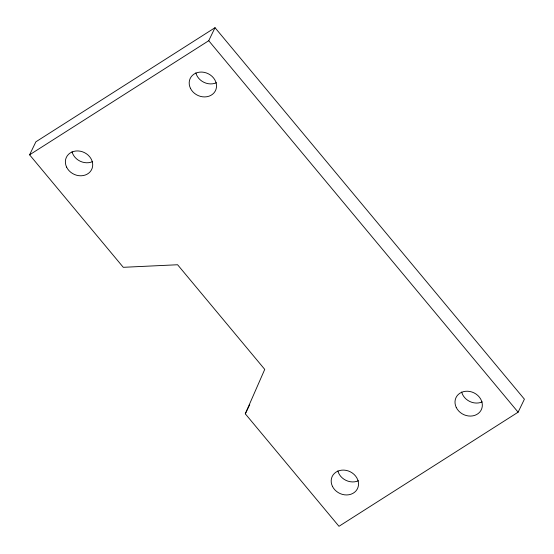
<?xml version="1.0" encoding="UTF-8"?>
<svg xmlns="http://www.w3.org/2000/svg" width="554" height="554" viewBox="0 0 554 554"><rect width="100%" height="100%" fill="white"/><g stroke="black" fill="none" stroke-linecap="round" stroke-linejoin="round"><path stroke-width="0.83" d="M245.29 413.81L264.743 369.386L177.592 264.75L123.279 267.312L29.591 154.822L35.885 141.81L215.021 27.7L524.409 399.178L518.115 412.19L338.979 526.3L245.29 413.81L249.729 404.628M29.591 154.822L208.733 40.712L215.021 27.7M208.733 40.712L518.115 412.19M482.222 401.885A14.03 12.029 25.8 0 1 461.655 392.024M358.41 480.754A14.03 12.029 25.8 0 1 337.836 470.893M92.594 161.602A14.03 12.029 25.8 0 1 72.027 151.741M216.413 82.733A14.03 12.029 25.8 0 1 195.839 72.872M190.424 88.266A14.03 12.029 25.8 0 0 214.003 92.864A14.03 12.029 25.8 0 0 204.149 72.345A14.03 12.029 25.8 0 0 190.424 88.266M66.605 167.135A14.03 12.029 25.8 0 0 90.184 171.733A14.03 12.029 25.8 0 0 80.33 151.214A14.03 12.029 25.8 0 0 66.605 167.135M456.233 407.425A14.03 12.029 25.8 0 0 479.812 412.024A14.03 12.029 25.8 0 0 469.958 391.505A14.03 12.029 25.8 0 0 456.233 407.425M332.414 486.294A14.03 12.029 25.8 0 0 355.993 490.892A14.03 12.029 25.8 0 0 346.139 470.374A14.03 12.029 25.8 0 0 332.414 486.294"/></g></svg>
